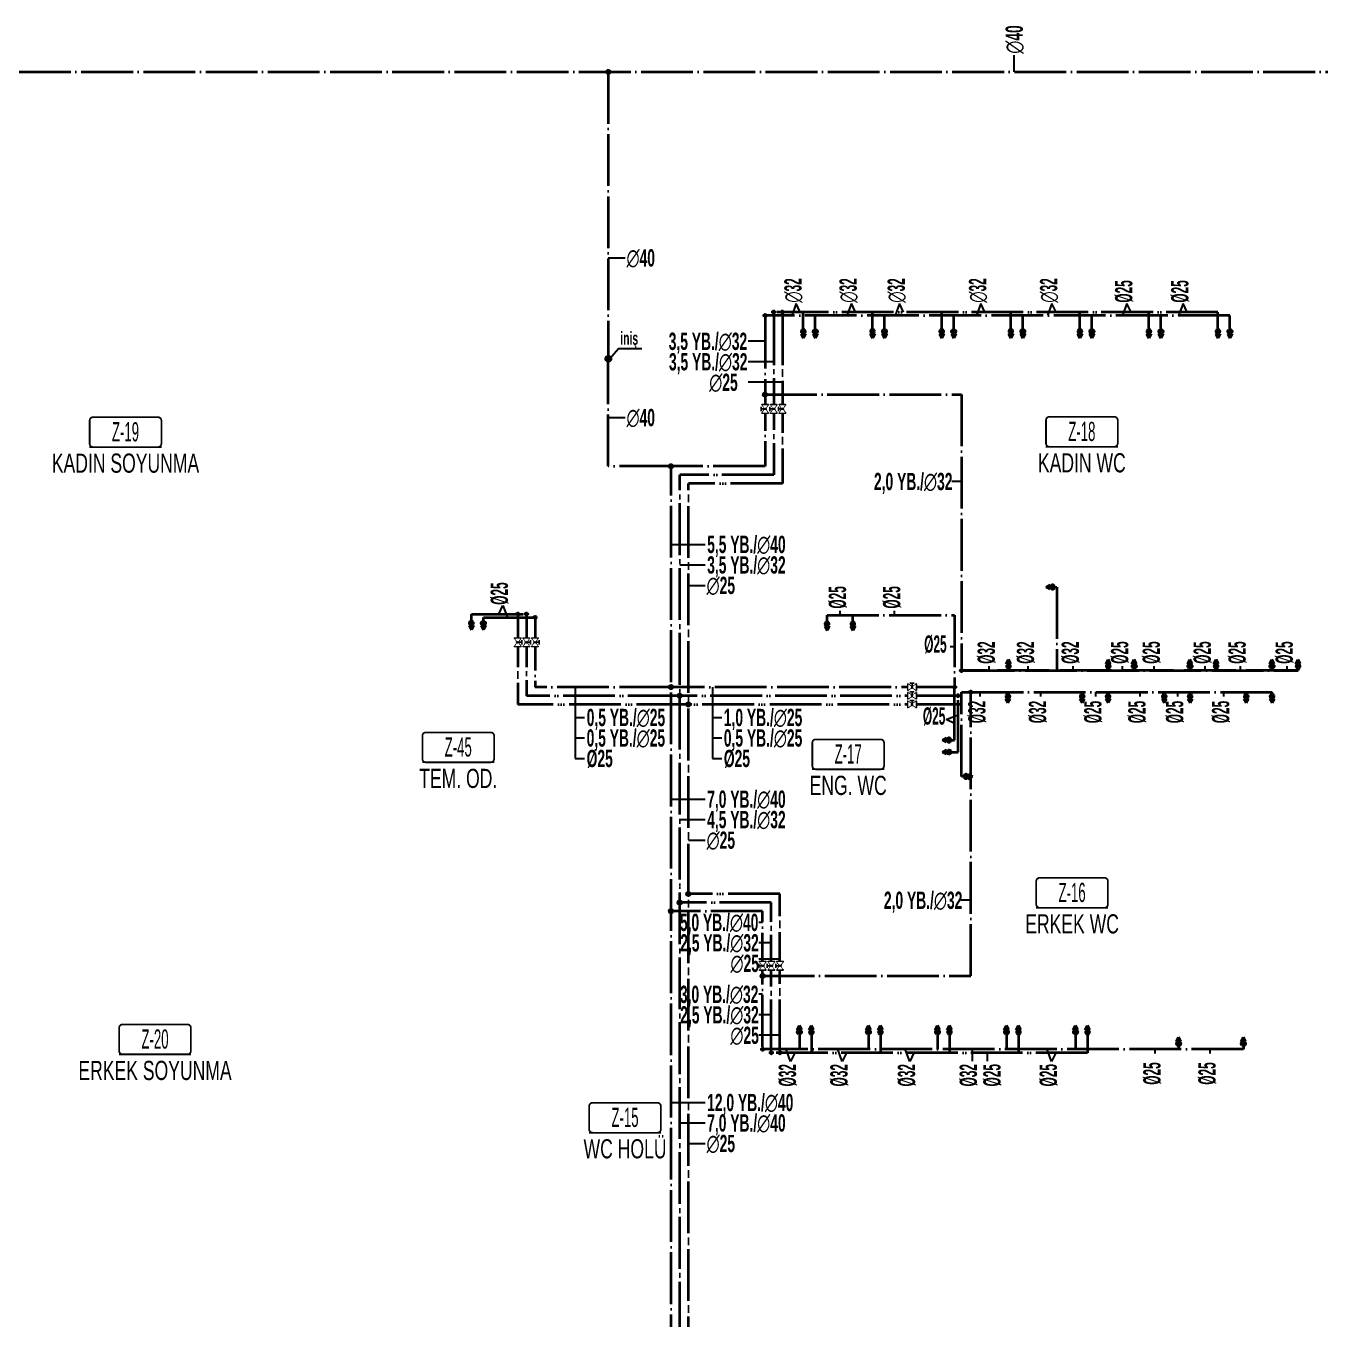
# Model space of a CAD drawing. Header units: centimetres. Extents: x 405464 to 563355, y 50011 to 66875.
# Drawn here: x 493101 to 494601, y 55653 to 57152 of the extents above; entities that cross this region are included whole.
import ezdxf
from ezdxf.enums import TextEntityAlignment as Align

# ---------------------------------------------------------------- set-up
doc = ezdxf.new("R2010")
doc.units = ezdxf.units.CM
for name, pattern in [('SICAKSU1', [75, 60, -6, 0, -3, 0, -6]), ('SIRKUL-1', [78, 60, -6, 0, -3, 0, -3, 0, -6]), ('SOGUKSU1', [72, 60, -6, 0, -6])]:
    doc.linetypes.add(name, pattern=pattern)
for name, color, linetype in [('-M-MAHAL-DEBILER', 7, 'Continuous'), ('-M-MAHAL-ETIKET-NOT', 7, 'Continuous'), ('-M-MAHAL-ETIKET-NOTM', 7, 'Continuous'), ('-M-MAHAL-ETK-', 7, 'Continuous'), ('-M-MAHAL-HAVA-DEGISIM', 7, 'Continuous'), ('-M-MAHAL-NO', 7, 'Continuous'), ('-M-MAHAL-NOM', 7, 'Continuous')]:
    doc.layers.add(name, color=color, linetype=linetype)
for name, color, linetype, lineweight in [('0-KRCN-IST-KÜRESEL VANA', 4, 'Continuous', 25), ('0-KRCN-SHT-03CIHAZ', 120, 'Continuous', 30), ('0-KRCN-SHT-05CIHAZ', 171, 'Continuous', 40), ('0-KRCN-SHT-SICAKSU', 50, 'SICAKSU1', 40), ('0-KRCN-SHT-SIRKULASYON', 145, 'SIRKUL-1', 40), ('0-KRCN-SHT-SOGUKSU', 141, 'SOGUKSU1', 40), ('0-KRCN-SHT-YAZI-ÇAP-TEMSU', 81, 'Continuous', 30), ('0-KRCN-Z-ANTET', 71, 'Continuous', 30), ('0-MEK-SHT-SOGUKSU', 141, 'SOGUKSU1', 30), ('0-MEK-SHT-YAZI-ÇAP-TEMSU', 81, 'Continuous', 30)]:
    doc.layers.add(name, color=color, linetype=linetype, lineweight=lineweight)
doc.styles.add('-M-ISSO-TEXT-TTF', font='ARIALN.TTF')
doc.styles.add('-M-MHLETK-NOT', font='romans.shx', dxfattribs={"width": 0.7})
doc.styles.add('-M-MHLETK-TEXT', font='ARIALN.TTF', dxfattribs={"width": 0.7})
doc.styles.add('CAP', font='ARIALNB.TTF')

# ---------------------------------------------------------------- blocks, each defined once
blk = doc.blocks.new('0-MEK-SHT-KÜRESELVANA')
at = {"layer": '0-KRCN-IST-KÜRESEL VANA'}
blk.add_hatch(color=256, dxfattribs=at).paths.add_polyline_path([(1.4, 0, 1), (-1.4, 0, 1)])
for p, q in [((-1.1, 0.9), (-4.2, 3)), ((-4.2, -3.1), (-4.2, 3)), ((-4.2, 3), (-4.2, -3.1)), ((-2.4, 4.6), (2.3, 4.6)), ((0, 4.6), (-2.4, 4.6)), ((0, 0), (0, 4.6)), ((2.3, 4.6), (0, 4.6)), ((1.1, 0.8), (4.3, 3)), ((4.3, -3.1), (4.3, 3)), ((4.3, 3), (4.3, -3.1)), ((-4.2, -3.1), (-1.1, -0.9)), ((4.3, -3.1), (1.1, -0.8))]:
    blk.add_line(p, q, dxfattribs=at)
for points in [[(-4.5, 3.7), (-5, 3.7), (-5, -3.8), (-4.5, -3.8)], [(4.6, 3.7), (5, 3.7), (5, -3.8), (4.6, -3.8)]]:
    blk.add_lwpolyline(points, close=True, dxfattribs=at)
blk.add_circle((0, 0), 1.42, dxfattribs=at)
blk.add_wipeout([(4.3, 3), (4.3, -3.1), (1.1, -0.9), (1.2, -0.8), (1.2, -0.7), (1.2, -0.7), (1.3, -0.6), (1.3, -0.5), (1.4, -0.4), (1.4, -0.3), (1.4, -0.2), (1.4, -0.1), (1.4, 0), (1.4, 0.1), (1.4, 0.2), (1.4, 0.2), (1.4, 0.3), (1.4, 0.4), (1.3, 0.5), (1.3, 0.6), (1.2, 0.7), (1.2, 0.7), (1.2, 0.8), (1.1, 0.8), (1.1, 0.9)]).dxf.layer = '0-KRCN-IST-KÜRESEL VANA'
blk.add_wipeout([(-4.2, 3), (-4.2, -3.1), (-1.1, -0.9), (-1.2, -0.8), (-1.2, -0.7), (-1.2, -0.7), (-1.3, -0.6), (-1.3, -0.5), (-1.4, -0.4), (-1.4, -0.3), (-1.4, -0.2), (-1.4, -0.1), (-1.4, 0), (-1.4, 0.1), (-1.4, 0.2), (-1.4, 0.2), (-1.4, 0.3), (-1.4, 0.4), (-1.3, 0.5), (-1.3, 0.6), (-1.2, 0.7), (-1.2, 0.7), (-1.2, 0.8), (-1.1, 0.8), (-1.1, 0.9)]).dxf.layer = '0-KRCN-IST-KÜRESEL VANA'
blk = doc.blocks.new('0-MEK-SHT-ARAMUSLUK')
at = {"layer": '0-KRCN-SHT-SOGUKSU'}
h = blk.add_hatch(color=256, dxfattribs=at)
h.paths.add_polyline_path([(0, 5.1), (-2.6, 0.2), (-1, 1.1), (-1, -0.2, -0.203039), (1, -0.2), (1, 1.1), (2.6, 0.2)])
h.paths.add_polyline_path([(-2.5, -2.5, 1), (2.5, -2.5, 1)])
for p, q in [((-2.6, 0.2), (0, 5.1)), ((-1, 1.1), (-2.6, 0.2)), ((-1, 1.1), (-1, -0.2)), ((2.6, 0.2), (0, 5.1)), ((1, 1.1), (2.6, 0.2)), ((1, 1.1), (1, -0.2))]:
    blk.add_line(p, q, dxfattribs=at)
blk.add_circle((0, -2.5), 2.5, dxfattribs=at)
blk = doc.blocks.new('DONUT')
at = {"layer": '0-KRCN-SHT-03CIHAZ'}
blk.add_hatch(color=256, dxfattribs=at).paths.add_polyline_path([(2.5, 0, 1), (-2.5, 0, 1)])
blk.add_circle((0, 0), 2.5, dxfattribs=at)
blk = doc.blocks.new('M-MHLETK-YNG')
at = {"layer": '-M-MAHAL-ETIKET-NOT', "color": 3, "style": '-M-MHLETK-NOT', "width": 0.5, "flags": 9}
for tag, p, height in [('HL', (-2.616, 1.493), 0.0286), ('HLA', (-2.521, 1.493), 0.0286), ('KLKTR', (-2.617, 1.425), 0.04), ('VRV-TIP1', (-2.614, 0.759), 0.0286), ('RDY-BOY1', (-2.614, 1.37), 0.0286), ('RDY-BOY2', (-2.614, 1.32), 0.0286), ('RDY-BOY3', (-2.614, 1.27), 0.0286), ('RDY-BOY4', (-2.614, 1.22), 0.0286), ('KON-BOY1', (-2.614, 1.14), 0.0286), ('KON-BOY2', (-2.614, 1.09), 0.0286), ('KON-BOY3', (-2.614, 1.04), 0.0286), ('FCU-TIP1', (-2.614, 0.96), 0.0286), ('FCU-TIP2', (-2.614, 0.91), 0.0286), ('FCU-TIP3', (-2.614, 0.86), 0.0286), ('VRV-TIP2', (-2.614, 0.709), 0.0286)]:
    blk.add_attdef(tag, p, '', height=height, dxfattribs=at)
at = {"layer": '-M-MAHAL-ETIKET-NOT', "color": 3}
for tag, height, style, width, flags, p in [('ALAN', 0.04, '-M-MHLETK-NOT', 0.5, 9, (-2.581, 1.562)), ('KIS', 0.04, '-M-MHLETK-NOT', 0.5, 9, (-2.59, 1.616)), ('MAH-ADI', 1.111, '-M-ISSO-TEXT-TTF', 0.8, 8, (0, -0.931))]:
    blk.add_attdef(tag, text='', height=height, dxfattribs=dict(at, style=style, width=width, flags=flags)).set_placement(p, align=Align.MIDDLE_CENTER)
at = {"layer": '-M-MAHAL-ETIKET-NOTM', "color": 3, "style": '-M-ISSO-TEXT-TTF', "width": 0.8, "flags": 8}
blk.add_attdef('MAH-ADI2', text='', height=1.111, dxfattribs=at).set_placement((0, -2.549), align=Align.MIDDLE_CENTER)
at = {"layer": '-M-MAHAL-HAVA-DEGISIM', "style": '-M-MHLETK-NOT', "width": 0.5, "flags": 8}
blk.add_attdef('HAVADEG', text='', height=0.6, dxfattribs=at).set_placement((0, 3.611), align=Align.MIDDLE_CENTER)
blk.add_wipeout([(-2.078, 1.735), (2.078, 1.735), (2.078, 0), (-2.078, 0)]).dxf.layer = '-M-MAHAL-ETK-'
at = {"layer": '-M-MAHAL-ETK-', "color": 0}
for p, q in [((-2.078, 0), (2.078, 0)), ((-1.161, 0), (-1.161, 0))]:
    blk.add_line(p, q, dxfattribs=at)
blk.add_lwpolyline([(-1.878, 1.735, 0.1, 0.1, 0), (1.878, 1.735, 0.1, 0.1, -0.414214), (2.078, 1.535, 0.1, 0.1, 0), (2.078, 0.2, 0.1, 0.1, -0.414214), (1.878, 0, 0.1, 0.1, 0), (-1.878, 0, 0.1, 0.1, -0.414214), (-2.078, 0.2, 0.1, 0.1, 0), (-2.078, 1.535, 0.1, 0.1, -0.414214)], format="xyseb", close=True, dxfattribs=at)
at = {"layer": '-M-MAHAL-DEBILER', "color": 4, "style": '-M-MHLETK-NOT', "width": 0.5, "flags": 8}
blk.add_attdef('DEBIS', text='', height=0.4, dxfattribs=at).set_placement((-2.173, 2.145), align=Align.MIDDLE_CENTER)
at = {"layer": '-M-MAHAL-DEBILER', "color": 191, "style": '-M-MHLETK-NOT', "width": 0.5, "flags": 8}
blk.add_attdef('DEBIR', text='', height=0.4, dxfattribs=at).set_placement((-1.613, 2.145), align=Align.MIDDLE_CENTER)
at = {"layer": '-M-MAHAL-DEBILER', "color": 31, "style": '-M-MHLETK-NOT', "width": 0.5, "flags": 8}
blk.add_attdef('DEBIF', text='', height=0.4, dxfattribs=at).set_placement((1.585, 2.145), align=Align.MIDDLE_CENTER)
at = {"layer": '-M-MAHAL-DEBILER', "color": 1, "style": '-M-MHLETK-NOT', "width": 0.5, "flags": 8}
blk.add_attdef('DEBIE', text='', height=0.4, dxfattribs=at).set_placement((2.32, 2.145), align=Align.MIDDLE_CENTER)
at = {"layer": '-M-MAHAL-ETIKET-NOT', "color": 3, "style": '-M-MHLETK-NOT', "width": 0.5, "flags": 9}
for tag, p in [('RH', (-2.39, 1.616)), ('YUKSEKLIK', (-2.324, 1.562)), ('YAZ', (-2.178, 1.616))]:
    blk.add_attdef(tag, text='', height=0.04, dxfattribs=at).set_placement(p, align=Align.MIDDLE_CENTER)
for tag, p in [('SHG', (-2.225, 1.493)), ('LHG', (-2.132, 1.493)), ('HG', (-2.039, 1.493)), ('HGA', (-1.962, 1.493)), ('VRV-ADET1', (-2.524, 0.759)), ('FCU-ADET1', (-2.524, 0.96)), ('FCU-ADET2', (-2.524, 0.91)), ('FCU-ADET3', (-2.524, 0.86)), ('RDY-TIP1', (-2.5, 1.37)), ('RDY-TIP2', (-2.5, 1.32)), ('RDY-TIP3', (-2.5, 1.27)), ('RDY-TIP4', (-2.5, 1.22)), ('KON-TIP1', (-2.5, 1.14)), ('KON-TIP2', (-2.5, 1.09)), ('KON-TIP3', (-2.5, 1.04)), ('VRV-KAP1', (-2.398, 0.759)), ('FCU-KAP1', (-2.398, 0.96)), ('FCU-KAP2', (-2.398, 0.91)), ('FCU-KAP3', (-2.398, 0.86)), ('RDY-ADET1', (-2.389, 1.37)), ('RDY-ADET2', (-2.389, 1.32)), ('RDY-ADET3', (-2.389, 1.27)), ('RDY-ADET4', (-2.389, 1.22)), ('KON-ADET1', (-2.389, 1.14)), ('KON-ADET2', (-2.389, 1.09)), ('KON-ADET3', (-2.389, 1.04)), ('VRV-DUY1', (-2.272, 0.759)), ('FCU-DUY1', (-2.272, 0.96)), ('FCU-DUY2', (-2.272, 0.91)), ('FCU-DUY3', (-2.272, 0.86)), ('RDY-ISI1', (-2.265, 1.37)), ('RDY-ISI2', (-2.265, 1.32)), ('RDY-ISI3', (-2.265, 1.27)), ('RDY-ISI4', (-2.265, 1.22)), ('KON-ISI1', (-2.265, 1.14)), ('KON-ISI2', (-2.265, 1.09)), ('KON-ISI3', (-2.265, 1.04)), ('AHU', (-2.225, 1.439)), ('VRV-SOG1', (-2.154, 0.759)), ('FCU-SOG1', (-2.154, 0.96)), ('FCU-SOG2', (-2.154, 0.91)), ('FCU-SOG3', (-2.154, 0.86)), ('RDY-BNP1', (-2.102, 1.37)), ('RDY-BNP2', (-2.102, 1.32)), ('RDY-BNP3', (-2.102, 1.27)), ('RDY-BNP4', (-2.102, 1.22)), ('KON-BNP1', (-2.102, 1.14)), ('KON-BNP2', (-2.102, 1.09)), ('KON-BNP3', (-2.102, 1.04)), ('VRV-ISI1', (-2.044, 0.759)), ('FCU-ISI1', (-2.044, 0.96)), ('FCU-ISI2', (-2.044, 0.91)), ('FCU-ISI3', (-2.044, 0.86)), ('RDY-BNK1', (-1.964, 1.37)), ('RDY-BNK2', (-1.964, 1.32)), ('RDY-BNK3', (-1.964, 1.27)), ('RDY-BNK4', (-1.964, 1.22)), ('KON-BNK1', (-1.964, 1.14)), ('KON-BNK2', (-1.964, 1.09)), ('KON-BNK3', (-1.964, 1.04)), ('EF', (-1.962, 1.439)), ('VRV-DEBI1', (-1.95, 0.759)), ('FCU-DEBI1', (-1.95, 0.96)), ('FCU-DEBI2', (-1.95, 0.91)), ('FCU-DEBI3', (-1.95, 0.86)), ('VRV-BNP1', (-1.831, 0.759)), ('FCU-BNP1', (-1.831, 0.96)), ('FCU-BNP2', (-1.831, 0.91)), ('FCU-BNP3', (-1.831, 0.86)), ('VRV-BNK1', (-1.614, 0.759)), ('FCU-BNK1', (-1.614, 0.96)), ('FCU-BNK2', (-1.614, 0.91)), ('FCU-BNK3', (-1.614, 0.86)), ('VRV-ADET2', (-2.524, 0.709)), ('VRV-KAP2', (-2.398, 0.709)), ('VRV-DUY2', (-2.272, 0.709)), ('VRV-SOG2', (-2.154, 0.709)), ('VRV-ISI2', (-2.044, 0.709)), ('VRV-DEBI2', (-1.95, 0.709)), ('VRV-BNP2', (-1.831, 0.709)), ('VRV-BNK2', (-1.614, 0.709))]:
    blk.add_attdef(tag, p, '', height=0.0286, dxfattribs=at)
at = {"layer": '-M-MAHAL-HAVA-DEGISIM', "style": '-M-MHLETK-NOT', "width": 0.5, "flags": 8}
blk.add_attdef('HAVA', text='', height=0.6, dxfattribs=at).set_placement((0, 2.399), align=Align.MIDDLE_CENTER)
at = {"layer": '-M-MAHAL-NO', "color": 7, "style": '-M-MHLETK-TEXT', "width": 0.6, "flags": 8}
blk.add_attdef('MAH-NO', text='', height=1.111, dxfattribs=at).set_placement((0, 0.889), align=Align.MIDDLE_CENTER)
at = {"layer": '-M-MAHAL-NOM', "color": 7, "style": '-M-MHLETK-TEXT', "width": 0.6, "flags": 8}
blk.add_attdef('MAH-NOM', text='', height=1.111, dxfattribs=at).set_placement((0, 0.889), align=Align.MIDDLE_CENTER)

msp = doc.modelspace()

# ---------------------------------------------------------------- hatches: boundary and pattern name
at = {"layer": '0-KRCN-SHT-SOGUKSU'}
h = msp.add_hatch(color=256, dxfattribs=at)
h.dxf.hatch_style = 1
edge = h.paths.add_edge_path()
edge.add_arc((493776.3, 56766.4), 3, 0, 360)
edge = h.paths.add_edge_path(flags=16)
edge.add_arc((493776.3, 56766.4), 1.8, 0, 360)

# ---------------------------------------------------------------- linework, layer by layer
at = {"layer": '0-KRCN-SHT-SICAKSU'}
for p, q in [((493968, 56819.1), (493968, 56631.8)), ((494482.8, 56820.6, 0), (493969, 56820.6)), ((494002.3, 56798), (494002.3, 56820.5, 0)), ((494082.5, 56798.1), (494082.5, 56820.6, 0)), ((494162.7, 56798.1), (494162.7, 56820.6, 0)), ((494242.8, 56798.1), (494242.8, 56820.6, 0)), ((494322.8, 56798.1), (494322.8, 56820.6, 0)), ((494402.8, 56798.1), (494402.8, 56820.6, 0)), ((494482.8, 56798.1), (494482.8, 56820.6, 0)), ((493859.1, 54959.8), (493859.1, 56631.8)), ((493968, 56631.8), (493859.1, 56631.8)), ((493968, 56631.8), (493859.1, 56631.8)), ((493617.6, 56470.6), (493680.4, 56470.6)), ((493617.6, 56460), (493617.6, 56470.6, 0)), ((493681.4, 56469.1), (493681.4, 56375.9)), ((493859.1, 56375.9), (493681.4, 56375.9)), ((494180.1, 56375.9), (493859.1, 56375.9)), ((494181.6, 56310.6), (494181.6, 56374.9)), ((494171.1, 56310.6), (494181.6, 56310.6, 0)), ((493965.2, 56136.2), (493859.1, 56136.2)), ((493965.2, 55963.6), (493965.2, 56136.2)), ((494011.7, 55986), (494011.7, 55962.1, 0)), ((494091.7, 55986), (494091.7, 55962.1, 0)), ((494171.7, 55986), (494171.7, 55962.1, 0)), ((494251.7, 55986), (494251.7, 55962.1, 0)), ((494331.7, 55986), (494331.7, 55962.1, 0)), ((494331.7, 55962.1, 0), (493966.2, 55962.1))]:
    msp.add_line(p, q, dxfattribs=at)
for centre, radius in [((493968, 56820.6), 1.5), ((493968, 56820.6), 1), ((493681.4, 56470.6), 1.5), ((493681.4, 56470.6), 1), ((494181.6, 56375.9), 1.5), ((494181.6, 56375.9), 1), ((493965.2, 55962.1), 1.5), ((493965.2, 55962.1), 1)]:
    msp.add_circle(centre, radius, dxfattribs=at)
at = {"layer": '0-KRCN-SHT-SIRKULASYON'}
for p, q in [((493978, 56819.1), (493978, 56621.8)), ((493869.1, 54969.8), (493869.1, 56621.8)), ((493978, 56621.8), (493869.1, 56621.8)), ((493978, 56621.8), (493869.1, 56621.8)), ((493671.4, 56469.1), (493671.4, 56365.9)), ((493869.1, 56365.9), (493671.4, 56365.9)), ((494180.1, 56365.9), (493869.1, 56365.9)), ((493975.2, 56146.2), (493869.1, 56146.2)), ((493975.2, 55963.6), (493975.2, 56146.2))]:
    msp.add_line(p, q, dxfattribs=at)
for centre, radius in [((493978, 56820.6), 1.5), ((493978, 56820.6), 1), ((493671.4, 56470.6), 1.5), ((493671.4, 56470.6), 1), ((494181.6, 56365.9), 1.5), ((494181.6, 56365.9), 1), ((493975.2, 55962.1), 1.5), ((493975.2, 55962.1), 1)]:
    msp.add_circle(centre, radius, dxfattribs=at)
at = {"layer": '0-KRCN-SHT-SOGUKSU'}
for p, q in [((487541.7, 57098.9), (499224.8, 57098.9)), ((493776.3, 57098.9), (493776.3, 56766.4)), ((494496.7, 56816.6), (493959.5, 56816.6)), ((494016.2, 56798), (494016.2, 56816.5)), ((494096.4, 56798.1), (494096.4, 56816.6)), ((494176.6, 56798.1), (494176.6, 56816.6)), ((494256.7, 56798.1), (494256.7, 56816.6)), ((494336.7, 56798.1), (494336.7, 56816.6)), ((494416.7, 56798.1), (494416.7, 56816.6)), ((494496.7, 56798.1), (494496.7, 56816.6)), ((493958, 56815.1), (493958, 56641.8)), ((493776.3, 56641.8), (493776.3, 56766.4)), ((493958, 56725), (494185.7, 56725)), ((494185.7, 56725), (494185.7, 56406.6)), ((493849.1, 56641.8), (493776.3, 56641.8)), ((493849.1, 54949.8), (493849.1, 56641.8)), ((493958, 56641.8), (493849.1, 56641.8)), ((493958, 56641.8), (493849.1, 56641.8)), ((494291.2, 56501.9), (494296.2, 56501.9)), ((494296.2, 56501.9), (494296.2, 56405.1)), ((493631.5, 56466.6), (493689.9, 56466.6)), ((493631.5, 56460), (493631.5, 56466.6)), ((493691.4, 56465.1), (493691.4, 56385.9)), ((494029.8, 56459.1), (494029.8, 56469.1)), ((494029.8, 56469.1), (494177.6, 56469.1)), ((494059.7, 56459.1), (494059.7, 56469.1)), ((494177.6, 56469.1), (494177.6, 56387.4)), ((494575.7, 56405.1), (494186.7, 56405.1)), ((494187.2, 56405.1), (494575.7, 56405.1)), ((494240.1, 56410.1), (494240.1, 56405.1)), ((494355.7, 56410.1), (494355.7, 56405.1)), ((494385.8, 56410.1), (494385.8, 56405.1)), ((494450.4, 56410.1), (494450.4, 56405.1)), ((494480.7, 56410.1), (494480.7, 56405.1)), ((494545.4, 56410.1), (494545.4, 56405.1)), ((494575.7, 56410.1), (494575.7, 56405.1)), ((493849.1, 56385.9), (493691.4, 56385.9)), ((494176.1, 56385.9), (493849.1, 56385.9)), ((494177.6, 56324.5), (494177.6, 56384.4)), ((494185.7, 56282.3), (494185.7, 56380.1)), ((494185.7, 56380.1), (494195.3, 56380.1)), ((494196.3, 56051.1), (494196.3, 56378.6)), ((494197.3, 56380.1), (494545.6, 56380.1)), ((494239.4, 56375.1), (494239.4, 56380.1)), ((494325.5, 56375.1), (494325.5, 56380.1)), ((494355.5, 56375.1), (494355.5, 56380.1)), ((494420.6, 56375.1), (494420.6, 56380.1)), ((494450.6, 56375.1), (494450.6, 56380.1)), ((494515.6, 56375.1), (494515.6, 56380.1)), ((494545.6, 56375.1), (494545.6, 56380.1)), ((494171.1, 56324.5), (494177.6, 56324.5)), ((494190.7, 56282.3), (494185.7, 56282.3)), ((493955.2, 56126.2), (493849.1, 56126.2)), ((493955.2, 55969.1), (493955.2, 56126.2)), ((493997.8, 55986), (493997.8, 55966.1)), ((494077.8, 55986), (494077.8, 55966.1)), ((494157.8, 55986), (494157.8, 55966.1)), ((494237.8, 55986), (494237.8, 55966.1)), ((494317.8, 55986), (494317.8, 55966.1)), ((494512.3, 55966.1), (493956.7, 55966.1)), ((494437.3, 55972.6), (494437.3, 55966.1)), ((494512.3, 55972.6), (494512.3, 55966.1))]:
    msp.add_line(p, q, dxfattribs=at)
for centre, radius in [((493958, 56816.6), 1.5), ((493958, 56816.6), 1), ((493776.3, 56766.4), 3), ((493776.3, 56766.4), 1.8), ((493691.4, 56466.6), 1.5), ((493691.4, 56466.6), 1), ((494185.7, 56405.1), 1.5), ((494185.7, 56405.1), 1), ((494177.6, 56385.9), 1.5), ((494177.6, 56385.9), 1), ((494196.3, 56380.1), 1.5), ((494196.3, 56380.1), 1), ((493955.2, 55966.1), 1.5), ((493955.2, 55966.1), 1)]:
    msp.add_circle(centre, radius, dxfattribs=at)
at = {"layer": '0-KRCN-SHT-YAZI-ÇAP-TEMSU', "linetype": 'Continuous'}
for p, q in [((493994.1, 56830.5), (493988.9, 56816.6)), ((493998.8, 56820.6), (493994.1, 56830.5)), ((494058, 56830.5), (494052.8, 56816.6)), ((494062.8, 56820.6), (494058, 56830.5)), ((494113.8, 56830.5), (494108.6, 56816.6)), ((494118.6, 56820.6), (494113.8, 56830.5)), ((494208, 56830.5), (494202.9, 56816.6)), ((494212.8, 56820.6), (494208, 56830.5)), ((494290.4, 56830.5), (494285.2, 56816.6)), ((494295.2, 56820.6), (494290.4, 56830.5)), ((494377.3, 56830.5), (494372.1, 56816.6)), ((494382.1, 56820.6), (494377.3, 56830.5)), ((494442.4, 56830.5), (494437.2, 56816.6)), ((494447.2, 56820.6), (494442.4, 56830.5)), ((493649.4, 56470.6), (493654.1, 56480.5)), ((493654.1, 56480.5), (493659.3, 56466.6)), ((494045.1, 56469.1), (494045.1, 56474.1)), ((494108, 56469.1), (494108, 56474.1)), ((494177.6, 56432.5), (494172.6, 56432.5)), ((494217.6, 56405.1), (494217.6, 56410.1)), ((494263, 56405.1), (494263, 56410.1)), ((494315, 56405.1), (494315, 56410.1)), ((494372.2, 56405.1), (494372.2, 56410.1)), ((494408.8, 56405.1), (494408.8, 56410.1)), ((494467.9, 56405.1), (494467.9, 56410.1)), ((494509, 56405.1), (494509, 56410.1)), ((494562.9, 56405.1), (494562.9, 56410.1)), ((494206.7, 56380.1), (494206.7, 56375.1)), ((494277, 56380.1), (494277, 56375.1)), ((494341, 56380.1), (494341, 56375.1)), ((494392.2, 56380.1), (494392.2, 56375.1)), ((494435.9, 56380.1), (494435.9, 56375.1)), ((494489.2, 56380.1), (494489.2, 56375.1)), ((494167.7, 56348.5), (494181.6, 56353.7)), ((494177.6, 56343.7), (494167.7, 56348.5)), ((493987.6, 55952.1), (493982.4, 55966.1)), ((493992.3, 55962.1), (493987.6, 55952.1)), ((494047.4, 55952.1), (494042.2, 55966.1)), ((494052.2, 55962.1), (494047.4, 55952.1)), ((494125.7, 55952.1), (494120.5, 55966.1)), ((494130.5, 55962.1), (494125.7, 55952.1)), ((494198, 55966.1), (494198, 55952.5)), ((494215.4, 55962.1), (494215.4, 55952.5)), ((494290, 55952.1), (494284.8, 55966.1)), ((494294.8, 55962.1), (494290, 55952.1)), ((494409.6, 55966.1), (494409.6, 55961.1)), ((494473.4, 55966.1), (494473.4, 55961.1))]:
    msp.add_line(p, q, dxfattribs=at)
at = {"layer": '0-KRCN-Z-ANTET'}
msp.add_lwpolyline([(493778.1, 56766.6), (493788, 56778.3), (493815, 56778.3)], dxfattribs=at)
at = {"layer": '0-MEK-SHT-YAZI-ÇAP-TEMSU', "linetype": 'Continuous'}
for p, q in [((494246.7, 57098.9), (494246.7, 57118.4)), ((493776.3, 56883.4), (493795.8, 56883.4)), ((493958, 56786.7), (493938.5, 56786.7)), ((493968, 56763), (493938.5, 56763)), ((493978, 56739.2), (493938.5, 56739.2)), ((493776.3, 56698.3), (493795.8, 56698.3)), ((494185.7, 56624.2), (494174.4, 56624.2)), ((493849.1, 56551.3), (493888.6, 56551.3)), ((493859.1, 56527.5), (493888.6, 56527.5)), ((493869.1, 56503.8), (493888.6, 56503.8)), ((493738.1, 56385.9), (493738.1, 56303.2)), ((493897.1, 56385.9), (493897.1, 56303.2)), ((493738.1, 56350.7), (493748.9, 56350.7)), ((493897.1, 56350.7), (493907.9, 56350.7)), ((493738.1, 56326.9), (493748.9, 56326.9)), ((493897.1, 56326.9), (493907.9, 56326.9)), ((493738.1, 56303.2), (493748.9, 56303.2)), ((493897.1, 56303.2), (493907.9, 56303.2)), ((493849.1, 56256), (493888.6, 56256)), ((493859.1, 56232.3), (493888.6, 56232.3)), ((493869.1, 56208.5), (493888.6, 56208.5)), ((494196.3, 56138.8), (494185, 56138.8)), ((493955.2, 56113.2), (493950.7, 56113.2)), ((493965.2, 56089.5), (493950.7, 56089.5)), ((493955.2, 56029.8), (493950.7, 56029.8)), ((493965.2, 56006), (493950.7, 56006)), ((493975.2, 55982.3), (493950.7, 55982.3)), ((493849.1, 55904.4), (493888.6, 55904.4)), ((493859.1, 55880.7), (493888.6, 55880.7)), ((493869.1, 55856.9), (493888.6, 55856.9))]:
    msp.add_line(p, q, dxfattribs=at)

# ---------------------------------------------------------------- block references
at = {"layer": '-M-MAHAL-ETK-', "xscale": 20, "yscale": 20, "zscale": 20}
for p, values in [((493216.8, 56664.1), {'MAH-NO': 'Z-19', 'MAH-ADI': 'KADIN SOYUNMA'}), ((494325.1, 56664.5), {'MAH-NO': 'Z-18', 'MAH-ADI': 'KADIN WC'}), ((493602.4, 56298.7), {'MAH-NO': 'Z-45', 'MAH-ADI': 'TEM. OD.'}), ((494054.3, 56290.6), {'MAH-NO': 'Z-17', 'MAH-ADI': 'ENG. WC'}), ((494313.8, 56130.1), {'MAH-NO': 'Z-16', 'MAH-ADI': 'ERKEK WC'}), ((493251, 55960.2), {'MAH-NO': 'Z-20', 'MAH-ADI': 'ERKEK SOYUNMA'})]:
    msp.add_blockref('M-MHLETK-YNG', p, dxfattribs=at).add_auto_attribs(values)
at = {"layer": '0-KRCN-SHT-05CIHAZ'}
for name, p in [('DONUT', (493776.3, 57098.9)), ('DONUT', (493958, 56725)), ('DONUT', (493849.1, 56641.8)), ('0-MEK-SHT-ARAMUSLUK', (494385.8, 56412.6, 0)), ('0-MEK-SHT-ARAMUSLUK', (494450.4, 56412.6, 0)), ('0-MEK-SHT-ARAMUSLUK', (494545.4, 56412.6, 0)), ('DONUT', (493849.1, 56385.9)), ('DONUT', (493859.1, 56375.9)), ('DONUT', (493869.1, 56365.9)), ('DONUT', (493869.1, 56146.2)), ('DONUT', (493849.1, 56126.2)), ('DONUT', (493859.1, 56136.2)), ('0-MEK-SHT-ARAMUSLUK', (493997.8, 55988.5)), ('0-MEK-SHT-ARAMUSLUK', (494077.8, 55988.5)), ('0-MEK-SHT-ARAMUSLUK', (494157.8, 55988.5)), ('0-MEK-SHT-ARAMUSLUK', (494237.8, 55988.5)), ('0-MEK-SHT-ARAMUSLUK', (494317.8, 55988.5)), ('0-MEK-SHT-ARAMUSLUK', (494437.3, 55975.1)), ('0-MEK-SHT-ARAMUSLUK', (494512.3, 55975.1))]:
    msp.add_blockref(name, p, dxfattribs=at)
at = {"layer": '0-KRCN-SHT-05CIHAZ', "xscale": -1}
for p, rotation in [((494082.5, 56795.6), 180), ((494162.7, 56795.6), 180), ((494242.8, 56795.6), 180), ((494322.8, 56795.6), 180), ((494402.8, 56795.6), 180), ((494482.8, 56795.6), 180), ((494002.3, 56795.5), 180), ((494288.7, 56501.9, 0), 89.99999999999991), ((493617.6, 56457.5), 179.9999999999999), ((494029.8, 56456.6, 0), 180), ((494059.7, 56456.6, 0), 180), ((494239.4, 56372.6, 0), 180), ((494325.5, 56372.6, 0), 180), ((494355.5, 56372.6, 0), 180), ((494420.6, 56372.6, 0), 180), ((494450.6, 56372.6, 0), 180), ((494515.6, 56372.6, 0), 180), ((494545.6, 56372.6, 0), 180), ((494168.6, 56324.5), 89.99999999999991), ((494193.2, 56282.3, 0), 270), ((494011.7, 55988.5), 359.9999999999999), ((494091.7, 55988.5), 359.9999999999999), ((494171.7, 55988.5), 359.9999999999999), ((494251.7, 55988.5), 359.9999999999999), ((494331.7, 55988.5), 359.9999999999999)]:
    msp.add_blockref('0-MEK-SHT-ARAMUSLUK', p, dxfattribs=dict(at, rotation=rotation))
at = {"layer": '0-KRCN-SHT-05CIHAZ'}
for p, rotation in [((494096.4, 56795.6), 180), ((494176.6, 56795.6), 180), ((494256.7, 56795.6), 180), ((494336.7, 56795.6), 180), ((494416.7, 56795.6), 180), ((494496.7, 56795.6), 180), ((494016.2, 56795.5), 180), ((493631.5, 56457.5), 180), ((494168.6, 56310.6), 89.99999999999999)]:
    msp.add_blockref('0-MEK-SHT-ARAMUSLUK', p, dxfattribs=dict(at, rotation=rotation))
at = {"layer": '0-KRCN-SHT-05CIHAZ', "xscale": -1}
for p in [(494240.1, 56412.6, 0), (494355.7, 56412.6, 0), (494480.7, 56412.6, 0), (494575.7, 56412.6, 0)]:
    msp.add_blockref('0-MEK-SHT-ARAMUSLUK', p, dxfattribs=at)

# ---------------------------------------------------------------- texts
at = {"layer": '0-KRCN-SHT-YAZI-ÇAP-TEMSU', "linetype": 'Continuous', "style": 'CAP', "width": 0.6}
for s, p in [('∅32', (494000.3, 56831.5)), ('∅32', (494064.2, 56831.5)), ('∅32', (494120, 56831.5)), ('∅32', (494214.3, 56831.5)), ('∅32', (494296.6, 56831.5)), ('Ø25', (494383.6, 56831.5)), ('Ø25', (494448.6, 56831.5)), ('Ø25', (493660, 56481.3)), ('Ø25', (494051.8, 56476.9)), ('Ø25', (494114.7, 56476.9)), ('Ø32', (494224.3, 56412.9)), ('Ø32', (494269.7, 56412.9)), ('Ø32', (494321.7, 56412.9)), ('Ø25', (494378.9, 56412.9)), ('Ø25', (494415.5, 56412.9)), ('Ø25', (494474.6, 56412.9)), ('Ø25', (494515, 56412.9)), ('Ø25', (494569.6, 56412.9)), ('Ø32', (494213.4, 56344)), ('Ø32', (494283.7, 56344)), ('Ø25', (494347.8, 56344)), ('Ø25', (494398.9, 56344)), ('Ø25', (494442.6, 56344)), ('Ø25', (494495.9, 56344)), ('Ø32', (493993.8, 55923)), ('Ø32', (494053.6, 55923)), ('Ø32', (494131.9, 55923)), ('Ø32', (494203.5, 55923)), ('Ø25', (494230.9, 55923)), ('Ø25', (494296.2, 55923)), ('Ø25', (494416.3, 55925)), ('Ø25', (494480.1, 55925))]:
    msp.add_text(s, height=20, rotation=90, dxfattribs=at).set_placement(p)
for p in [(494142.4, 56425.8), (494140.9, 56342.4)]:
    msp.add_text('Ø25', height=20, dxfattribs=at).set_placement(p)
at = {"layer": '0-MEK-SHT-YAZI-ÇAP-TEMSU', "linetype": 'Continuous', "style": 'CAP', "width": 0.7}
msp.add_text('∅40', height=20, rotation=90, dxfattribs=at).set_placement((494246.7, 57120), align=Align.MIDDLE_LEFT)
for s, height, p in [('∅40', 20, (493797.4, 56883.4)), ('iniş', 15, (493790.2, 56790.2)), ('3,5 YB./∅32', 20, (493846.3, 56786.7)), ('3,5 YB./∅32', 20, (493846.6, 56763)), ('∅25', 20, (493893.3, 56739.2)), ('∅40', 20, (493797.4, 56698.3)), ('2,0 YB./∅32', 20, (494084.2, 56624.2)), ('5,5 YB./∅40', 20, (493890.9, 56551.3)), ('3,5 YB./∅32', 20, (493890.9, 56527.5)), ('∅25', 20, (493890.2, 56503.8)), ('0,5 YB./∅25', 20, (493751.3, 56350.7)), ('1,0 YB./∅25', 20, (493910.2, 56350.7)), ('0,5 YB./∅25', 20, (493751.2, 56326.9)), ('0,5 YB./∅25', 20, (493910.2, 56326.9)), ('Ø25', 20, (493751.2, 56303.2)), ('Ø25', 20, (493910.2, 56303.2)), ('7,0 YB./∅40', 20, (493890.9, 56256)), ('4,5 YB./∅32', 20, (493890.9, 56232.3)), ('∅25', 20, (493890.2, 56208.5)), ('2,0 YB./∅32', 20, (494095.7, 56138.8)), ('5,0 YB./∅40', 20, (493859.3, 56113.2)), ('3,0 YB./∅32', 20, (493859.3, 56029.8)), ('2,5 YB./∅32', 20, (493859.7, 56006)), ('∅25', 20, (493917.8, 55982.3)), ('12,0 YB./∅40', 20, (493890.9, 55904.4)), ('7,0 YB./∅40', 20, (493890.9, 55880.7)), ('∅25', 20, (493890.2, 55856.9))]:
    msp.add_text(s, height=height, dxfattribs=at).set_placement(p, align=Align.MIDDLE_LEFT)

# ---------------------------------------------------------------- next in the draw order: block references
at = {"layer": '-M-MAHAL-ETK-', "xscale": 20, "yscale": 20, "zscale": 20}
msp.add_blockref('M-MHLETK-YNG', (493795.7, 55869.4), dxfattribs=at).add_auto_attribs({'MAH-NO': 'Z-15', 'MAH-ADI': 'WC HOLÜ'})
at = {"layer": '0-MEK-SHT-SOGUKSU', "rotation": 90.00000000000007}
msp.add_blockref('0-MEK-SHT-KÜRESELVANA', (493958, 56708.3), dxfattribs=at)
at = {"layer": '0-MEK-SHT-SOGUKSU', "xscale": -1}
for p, rotation in [((493691.4, 56437.8), 269.9999999999999), ((493955.2, 56062.9), 89.9999999999998)]:
    msp.add_blockref('0-MEK-SHT-KÜRESELVANA', p, dxfattribs=dict(at, rotation=rotation))
at = {"layer": '0-MEK-SHT-SOGUKSU'}
msp.add_blockref('0-MEK-SHT-KÜRESELVANA', (494128.3, 56385.9), dxfattribs=at)

# ---------------------------------------------------------------- next in the draw order: block references
at = {"layer": '0-MEK-SHT-SOGUKSU', "rotation": 90.00000000000007}
msp.add_blockref('0-MEK-SHT-KÜRESELVANA', (493968, 56708.3), dxfattribs=at)
at = {"layer": '0-MEK-SHT-SOGUKSU', "xscale": -1}
for p, rotation in [((493681.4, 56437.8), 269.9999999999999), ((493965.2, 56062.9), 89.9999999999998)]:
    msp.add_blockref('0-MEK-SHT-KÜRESELVANA', p, dxfattribs=dict(at, rotation=rotation))
at = {"layer": '0-MEK-SHT-SOGUKSU'}
msp.add_blockref('0-MEK-SHT-KÜRESELVANA', (494128.3, 56375.9), dxfattribs=at)

# ---------------------------------------------------------------- next in the draw order: texts
at = {"layer": '0-MEK-SHT-YAZI-ÇAP-TEMSU', "linetype": 'Continuous', "style": 'CAP', "width": 0.7}
for s, p in [('2,5 YB./∅32', (493859.7, 56089.5)), ('∅25', (493917.9, 56065.7))]:
    msp.add_text(s, height=20, dxfattribs=at).set_placement(p, align=Align.MIDDLE_LEFT)

# ---------------------------------------------------------------- next in the draw order: block references
at = {"layer": '0-KRCN-SHT-05CIHAZ'}
msp.add_blockref('DONUT', (493955.2, 56051.1), dxfattribs=at)
at = {"layer": '0-MEK-SHT-SOGUKSU', "rotation": 90.00000000000007}
msp.add_blockref('0-MEK-SHT-KÜRESELVANA', (493978, 56708.3), dxfattribs=at)
at = {"layer": '0-MEK-SHT-SOGUKSU', "xscale": -1}
for p, rotation in [((493671.4, 56437.8), 269.9999999999999), ((493975.2, 56062.9), 89.9999999999998)]:
    msp.add_blockref('0-MEK-SHT-KÜRESELVANA', p, dxfattribs=dict(at, rotation=rotation))
at = {"layer": '0-MEK-SHT-SOGUKSU'}
msp.add_blockref('0-MEK-SHT-KÜRESELVANA', (494128.3, 56365.9), dxfattribs=at)

# ---------------------------------------------------------------- next in the draw order: linework, layer by layer
at = {"layer": '0-KRCN-SHT-SOGUKSU'}
msp.add_line((493955.2, 56051.1), (494196.3, 56051.1), dxfattribs=at)
at = {"layer": '0-MEK-SHT-YAZI-ÇAP-TEMSU', "linetype": 'Continuous'}
msp.add_line((493975.2, 56070.7), (493950.7, 56070.7), dxfattribs=at)

doc.saveas('drawing.dxf')
